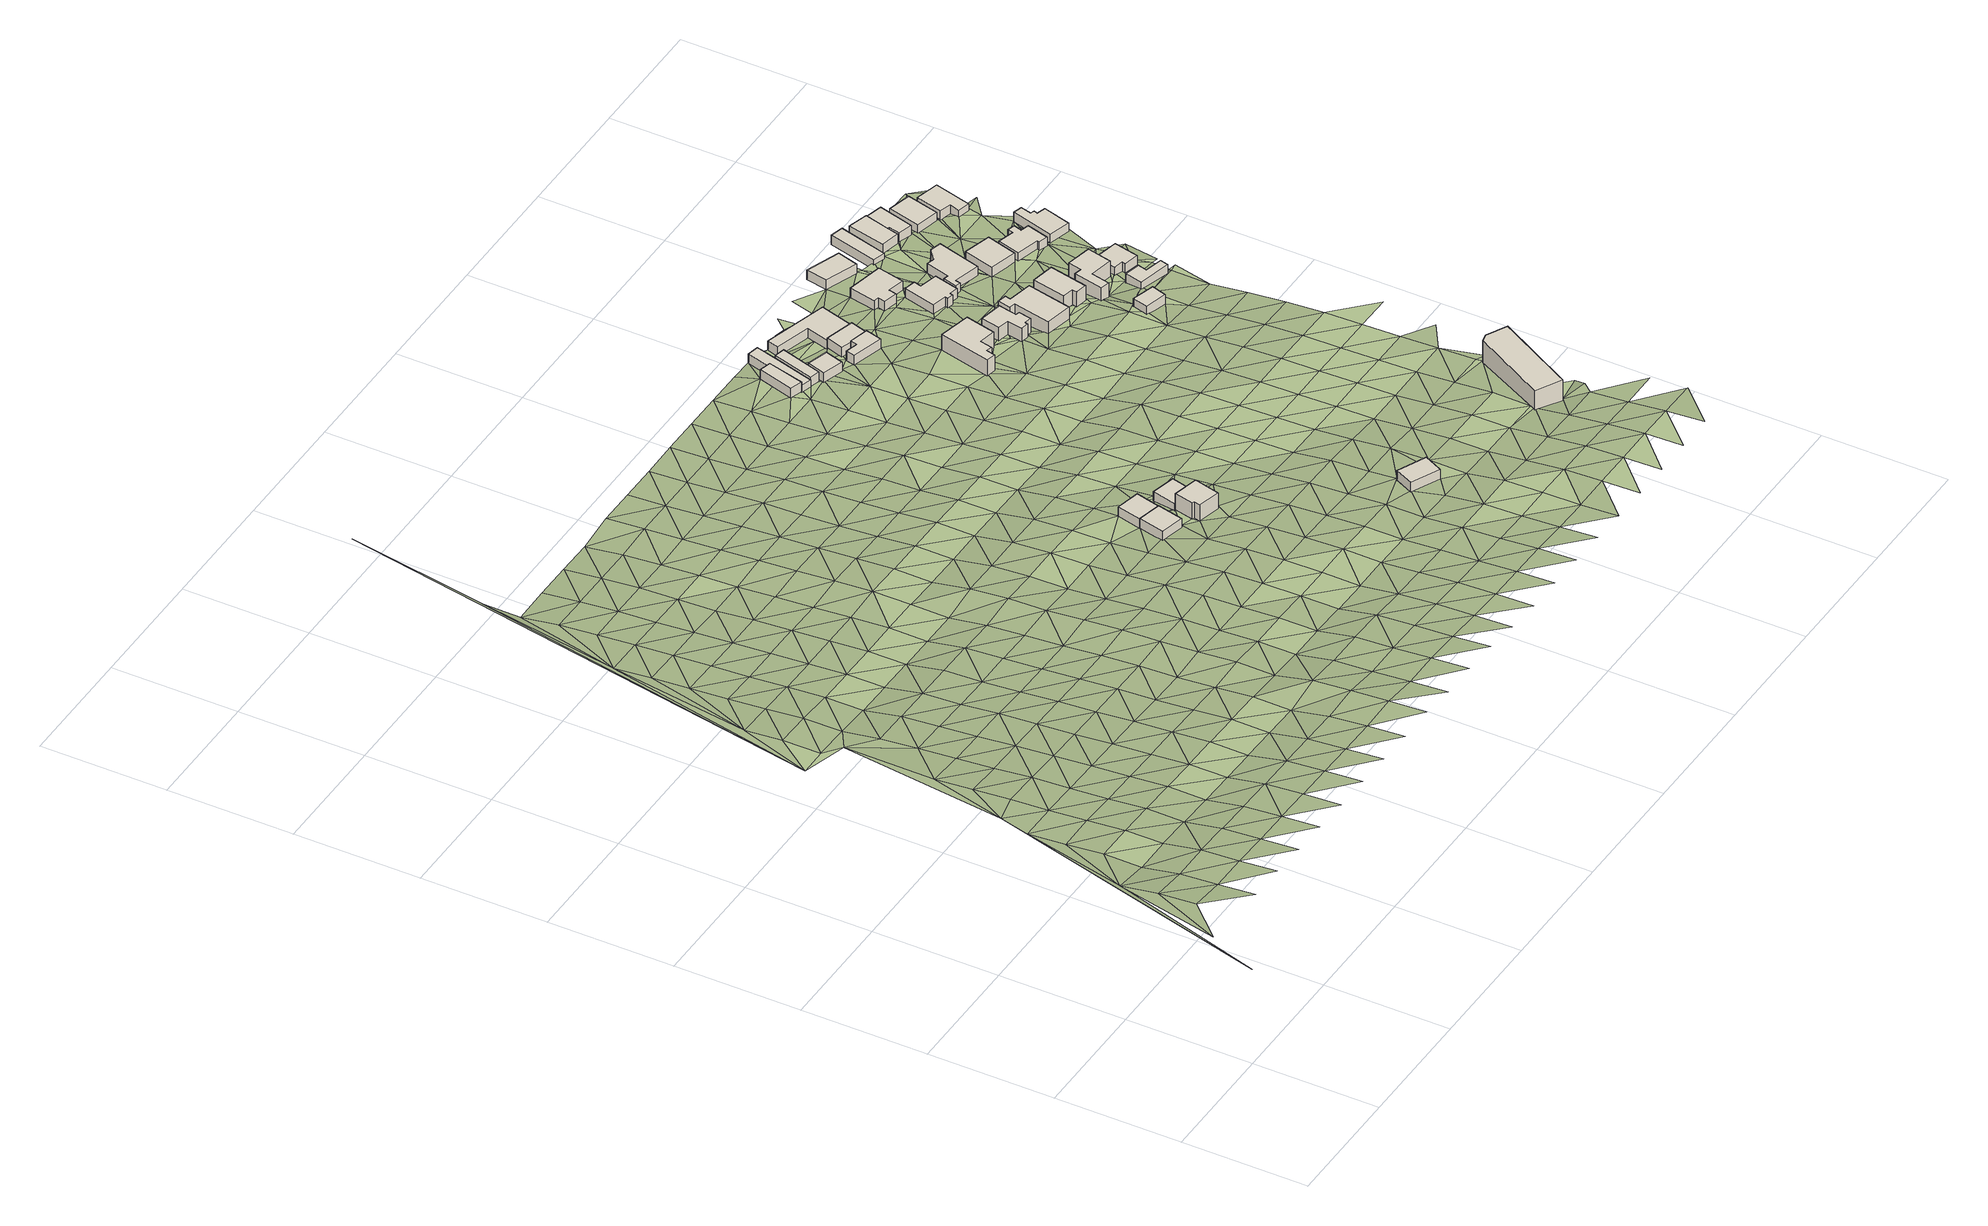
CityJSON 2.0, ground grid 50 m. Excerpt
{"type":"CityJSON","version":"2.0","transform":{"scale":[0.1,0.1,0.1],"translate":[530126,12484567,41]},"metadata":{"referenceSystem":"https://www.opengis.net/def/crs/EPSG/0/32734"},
"CityObjects":{
"building1":{"type":"Building","attributes":{"address":"9 Bideford Road Salt River Cape Town","building":"house","building:levels":1,"building_height":4.1,"plus_code":"4FRW3F73+F8G","ground_height":59.54,"roof_height":63.64},"geometry":[{"type":"Solid","lod":"1","boundaries":[[[[0,1,2,3]],[[1,4,5,2]],[[4,6,7,5]],[[6,0,3,7]],[[3,2,5,7]],[[6,4,1,0]]]]}]},
"building2":{"type":"Building","attributes":{"address":"7 Bideford Road Salt River Cape Town","building":"house","building:levels":1,"building_height":4.1,"plus_code":"4FRW3F73+G89","ground_height":59.38,"roof_height":63.48},"geometry":[{"type":"Solid","lod":"1","boundaries":[[[[8,9,10,11]],[[9,12,13,10]],[[12,14,15,13]],[[14,8,11,15]],[[11,10,13,15]],[[14,12,9,8]]]]}]},
"building3":{"type":"Building","attributes":{"address":"40 The Avenue Salt River Cape Town","building":"house","building:levels":2,"building_height":6.9,"plus_code":"4FRW3F73+F95","ground_height":60.58,"roof_height":67.48},"geometry":[{"type":"Solid","lod":"1","boundaries":[[[[16,17,18,19]],[[17,20,21,18]],[[20,22,23,21]],[[22,24,25,23]],[[24,26,27,25]],[[26,16,19,27]],[[19,18,21,23,25,27]],[[26,24,22,20,17,16]]]]}]},
"building4":{"type":"Building","attributes":{"address":"38 The Avenue Salt River Cape Town","building":"house","building:levels":1,"building_height":4.1,"plus_code":"4FRW3F73+FCJ","ground_height":58.5,"roof_height":62.6},"geometry":[{"type":"Solid","lod":"1","boundaries":[[[[28,29,30,31]],[[29,32,33,30]],[[32,34,35,33]],[[34,28,31,35]],[[31,30,33,35]],[[34,32,29,28]]]]}]},
"building5":{"type":"Building","attributes":{"address":"Queens Park Football Club","building":"clubhouse","building:levels":1,"building_height":4.1,"plus_code":"4FRW3F73+6HQ","ground_height":62.62,"roof_height":66.72},"geometry":[{"type":"Solid","lod":"1","boundaries":[[[[36,37,38,39]],[[37,40,41,38]],[[40,42,43,41]],[[42,36,39,43]],[[39,38,41,43]],[[42,40,37,36]]]]}]},
"building6":{"type":"Building","attributes":{"address":"91 Balfour Street Woodstock 7925 Cape Town","building":"house","building:levels":1,"building_height":4.1,"plus_code":"4FRW3F83+2CV","ground_height":49.03,"roof_height":53.13},"geometry":[{"type":"Solid","lod":"1","boundaries":[[[[44,45,46,47]],[[45,48,49,46]],[[48,50,51,49]],[[50,44,47,51]],[[47,46,49,51]],[[50,48,45,44]]]]}]},
"building7":{"type":"Building","attributes":{"address":"93 Balfour Street Woodstock 7925 Cape Town","building":"house","building:levels":1,"building_height":4.1,"plus_code":"4FRW3F83+2CX","ground_height":47.46,"roof_height":51.56},"geometry":[{"type":"Solid","lod":"1","boundaries":[[[[52,53,54,55]],[[53,56,57,54]],[[56,58,59,57]],[[58,60,61,59]],[[60,62,63,61]],[[62,52,55,63]],[[55,54,57,59,61,63]],[[62,60,58,56,53,52]]]]}]},
"building8":{"type":"Building","attributes":{"address":"95 Balfour Street Woodstock 7925 Cape Town","building":"house","building:levels":1,"building_height":4.1,"plus_code":"4FRW3F83+2FR","ground_height":48.72,"roof_height":52.82},"geometry":[{"type":"Solid","lod":"1","boundaries":[[[[64,65,66,67]],[[65,68,69,66]],[[68,70,71,69]],[[70,64,67,71]],[[67,66,69,71]],[[70,68,65,64]]]]}]},
"building9":{"type":"Building","attributes":{"building":"yes","building:levels":1,"building_height":4.1,"plus_code":"4FRW3F83+2F8","ground_height":48.72,"roof_height":52.82},"geometry":[{"type":"Solid","lod":"1","boundaries":[[[[72,73,74,75]],[[73,76,77,74]],[[76,78,79,77]],[[78,72,75,79]],[[75,74,77,79]],[[78,76,73,72]]]]}]},
"building10":{"type":"Building","attributes":{"address":"32 The Avenue Woodstock 7925 Cape Town","building":"house","building:levels":1,"building_height":4.1,"plus_code":"4FRW3F73+XGQ","ground_height":49.24,"roof_height":53.34},"geometry":[{"type":"Solid","lod":"1","boundaries":[[[[80,81,82,83]],[[81,84,85,82]],[[84,86,87,85]],[[86,88,89,87]],[[88,90,91,89]],[[90,80,83,91]],[[83,82,85,87,89,91]],[[90,88,86,84,81,80]]]]}]},
"building11":{"type":"Building","attributes":{"address":"30 The Avenue Woodstock 7925 Cape Town","building":"house","building:levels":1,"building_height":4.1,"plus_code":"4FRW3F83+2H6","ground_height":48.59,"roof_height":52.69},"geometry":[{"type":"Solid","lod":"1","boundaries":[[[[92,93,94,95]],[[93,96,97,94]],[[96,98,99,97]],[[98,100,101,99]],[[100,92,95,101]],[[95,94,97,99,101]],[[100,98,96,93,92]]]]}]},
"building12":{"type":"Building","attributes":{"address":"The Avenue Woodstock 7925 Cape Town","building":"house","building:levels":1,"building_height":4.1,"plus_code":"4FRW3F83+2HV","ground_height":47.46,"roof_height":51.56},"geometry":[{"type":"Solid","lod":"1","boundaries":[[[[102,103,104,105]],[[103,106,107,104]],[[106,108,109,107]],[[108,110,111,109]],[[110,112,113,111]],[[112,102,105,113]],[[105,104,107,109,111,113]],[[112,110,108,106,103,102]]]]}]},
"building13":{"type":"Building","attributes":{"address":"98 Upper Balfour Street Salt River Cape Town","building":"house","building:levels":2,"building_height":6.9,"plus_code":"4FRW3F73+VJ7","ground_height":51.2,"roof_height":58.1},"geometry":[{"type":"Solid","lod":"1","boundaries":[[[[114,115,116,117]],[[115,118,119,116]],[[118,120,121,119]],[[120,122,123,121]],[[122,124,125,123]],[[124,126,127,125]],[[126,128,129,127]],[[128,114,117,129]],[[117,116,119,121,123,125,127,129]],[[128,126,124,122,120,118,115,114]]]]}]},
"building14":{"type":"Building","attributes":{"address":"100 Upper Balfour Street Salt River Cape Town","building":"house","building:levels":2,"building_height":6.9,"plus_code":"4FRW3F73+RMW","ground_height":50.18,"roof_height":57.08},"geometry":[{"type":"Solid","lod":"1","boundaries":[[[[130,131,132,133]],[[131,134,135,132]],[[134,136,137,135]],[[136,138,139,137]],[[138,140,141,139]],[[140,142,143,141]],[[142,144,145,143]],[[144,146,147,145]],[[146,148,149,147]],[[148,130,133,149]],[[133,132,135,137,139,141,143,145,147,149]],[[148,146,144,142,140,138,136,134,131,130]]]]}]},
"building15":{"type":"Building","attributes":{"building":"apartments","building:levels":3,"building:flats":"8","building_height":9.7,"plus_code":"4FRW3F73+6V9","ground_height":58.89,"roof_height":68.59},"geometry":[{"type":"Solid","lod":"1","boundaries":[[[[150,151,152,153]],[[151,154,155,152]],[[154,156,157,155]],[[156,158,159,157]],[[158,150,153,159]],[[153,152,155,157,159]],[[158,156,154,151,150]]]]}]},
"building16":{"type":"Building","attributes":{"address":"102 Upper Balfour Street Salt River Cape Town","building":"house","building:levels":2,"building_height":6.9,"plus_code":"4FRW3F73+RPG","ground_height":50.18,"roof_height":57.08},"geometry":[{"type":"Solid","lod":"1","boundaries":[[[[160,161,162,163]],[[161,164,165,162]],[[164,166,167,165]],[[166,168,169,167]],[[168,170,171,169]],[[170,172,173,171]],[[172,174,175,173]],[[174,160,163,175]],[[163,162,165,167,169,171,173,175]],[[174,172,170,168,166,164,161,160]]]]}]},
"building17":{"type":"Building","attributes":{"address":"Salt River Cape Town","building":"house","building:levels":1,"building_height":4.1,"plus_code":"4FRW3F83+2MQ","ground_height":47.71,"roof_height":51.81},"geometry":[{"type":"Solid","lod":"1","boundaries":[[[[176,177,178,179]],[[177,180,181,178]],[[180,182,183,181]],[[182,184,185,183]],[[184,186,187,185]],[[186,188,189,187]],[[188,190,191,189]],[[190,176,179,191]],[[179,178,181,183,185,187,189,191]],[[190,188,186,184,182,180,177,176]]]]}]},
"building18":{"type":"Building","attributes":{"address":"99 Upper Balfour Street Salt River Cape Town","building":"house","building:levels":1,"building_height":4.1,"plus_code":"4FRW3F73+XP3","ground_height":48.52,"roof_height":52.62},"geometry":[{"type":"Solid","lod":"1","boundaries":[[[[192,193,194,195]],[[193,196,197,194]],[[196,198,199,197]],[[198,200,201,199]],[[200,202,203,201]],[[202,204,205,203]],[[204,206,207,205]],[[206,208,209,207]],[[208,210,211,209]],[[210,192,195,211]],[[195,194,197,199,201,203,205,207,209,211]],[[210,208,206,204,202,200,198,196,193,192]]]]}]},
"building19":{"type":"Building","attributes":{"address":"104 Upper Balfour Street Salt River Cape Town","building":"house","building:levels":2,"building_height":6.9,"plus_code":"4FRW3F73+RQH","ground_height":51.45,"roof_height":58.35},"geometry":[{"type":"Solid","lod":"1","boundaries":[[[[212,213,214,215]],[[213,216,217,214]],[[216,218,219,217]],[[218,220,221,219]],[[220,222,223,221]],[[222,212,215,223]],[[215,214,217,219,221,223]],[[222,220,218,216,213,212]]]]}]},
"building20":{"type":"Building","attributes":{"building":"yes","building:levels":1,"amenity":"toilets","building_height":4.1,"plus_code":"4FRW3F73+PR4","ground_height":53.14,"roof_height":57.24},"geometry":[{"type":"Solid","lod":"1","boundaries":[[[[224,225,226,227]],[[225,228,229,226]],[[228,230,231,229]],[[230,224,227,231]],[[227,226,229,231]],[[230,228,225,224]]]]}]},
"building21":{"type":"Building","attributes":{"address":"21 The Avenue Salt River Cape Town","building":"house","building:levels":1,"building_height":4.1,"plus_code":"4FRW3F83+3MX","ground_height":46.93,"roof_height":51.03},"geometry":[{"type":"Solid","lod":"1","boundaries":[[[[232,233,234,235]],[[233,236,237,234]],[[236,238,239,237]],[[238,232,235,239]],[[235,234,237,239]],[[238,236,233,232]]]]}]},
"building22":{"type":"Building","attributes":{"address":"101 Upper Balfour Street Salt River Cape Town","building":"house","building:levels":1,"building_height":4.1,"plus_code":"4FRW3F73+XQG","ground_height":47.98,"roof_height":52.08},"geometry":[{"type":"Solid","lod":"1","boundaries":[[[[240,241,242,243]],[[241,244,245,242]],[[244,246,247,245]],[[246,248,249,247]],[[248,250,251,249]],[[250,252,253,251]],[[252,254,255,253]],[[254,256,257,255]],[[256,258,259,257]],[[258,240,243,259]],[[243,242,245,247,249,251,253,255,257,259]],[[258,256,254,252,250,248,246,244,241,240]]]]}]},
"building23":{"type":"Building","attributes":{"address":"106 Upper Balfour Street Salt River Cape Town","building":"house","building:levels":2,"building_height":6.9,"plus_code":"4FRW3F73+QRX","ground_height":50.69,"roof_height":57.59},"geometry":[{"type":"Solid","lod":"1","boundaries":[[[[260,261,262,263]],[[261,264,265,262]],[[264,266,267,265]],[[266,268,269,267]],[[268,270,271,269]],[[270,272,273,271]],[[272,274,275,273]],[[274,260,263,275]],[[263,262,265,267,269,271,273,275]],[[274,272,270,268,266,264,261,260]]]]}]},
"building24":{"type":"Building","attributes":{"address":"Woodstock Cape Town","building":"house","building:levels":1,"building_height":4.1,"plus_code":"4FRW3F73+PVP","ground_height":51.09,"roof_height":55.19},"geometry":[{"type":"Solid","lod":"1","boundaries":[[[[276,277,278,279]],[[277,280,281,278]],[[280,282,283,281]],[[282,284,285,283]],[[284,286,287,285]],[[286,276,279,287]],[[279,278,281,283,285,287]],[[286,284,282,280,277,276]]]]}]},
"building25":{"type":"Building","attributes":{"address":"13 Upper Chamberlain Street Salt River Cape Town","building":"house","building:levels":1,"building_height":4.1,"plus_code":"4FRW3F83+3QW","ground_height":44.69,"roof_height":48.79},"geometry":[{"type":"Solid","lod":"1","boundaries":[[[[288,289,290,291]],[[289,292,293,290]],[[292,294,295,293]],[[294,288,291,295]],[[291,290,293,295]],[[294,292,289,288]]]]}]},
"building26":{"type":"Building","attributes":{"address":"103 Upper Balfour Street Salt River Cape Town","building":"house","building:levels":1,"building_height":4.1,"plus_code":"4FRW3F73+WRP","ground_height":48.43,"roof_height":52.53},"geometry":[{"type":"Solid","lod":"1","boundaries":[[[[296,297,298,299]],[[297,300,301,298]],[[300,302,303,301]],[[302,296,299,303]],[[299,298,301,303]],[[302,300,297,296]]]]}]},
"building27":{"type":"Building","attributes":{"address":"108 Upper Balfour Street Salt River Cape Town","building":"house","building:levels":1,"building_height":4.1,"plus_code":"4FRW3F73+QWR","ground_height":50.17,"roof_height":54.27},"geometry":[{"type":"Solid","lod":"1","boundaries":[[[[304,305,306,307]],[[305,308,309,306]],[[308,310,311,309]],[[310,312,313,311]],[[312,314,315,313]],[[314,304,307,315]],[[307,306,309,311,313,315]],[[314,312,310,308,305,304]]]]}]},
"building28":{"type":"Building","attributes":{"address":"11 Upper Chamberlain Street Salt River Cape Town","building":"house","building:levels":1,"building_height":4.1,"plus_code":"4FRW3F83+3RR","ground_height":46.41,"roof_height":50.51},"geometry":[{"type":"Solid","lod":"1","boundaries":[[[[316,317,318,319]],[[317,320,321,318]],[[320,322,323,321]],[[322,324,325,323]],[[324,316,319,325]],[[319,318,321,323,325]],[[324,322,320,317,316]]]]}]},
"building29":{"type":"Building","attributes":{"address":"105 Upper Balfour Street Salt River Cape Town","building":"house","building:levels":1,"building_height":4.1,"plus_code":"4FRW3F73+WV8","ground_height":48.19,"roof_height":52.29},"geometry":[{"type":"Solid","lod":"1","boundaries":[[[[326,327,328,329]],[[327,330,331,328]],[[330,332,333,331]],[[332,334,335,333]],[[334,336,337,335]],[[336,338,339,337]],[[338,340,341,339]],[[340,342,343,341]],[[342,344,345,343]],[[344,326,329,345]],[[329,328,331,333,335,337,339,341,343,345]],[[344,342,340,338,336,334,332,330,327,326]]]]}]},
"building30":{"type":"Building","attributes":{"address":"9 Upper Chamberlain Street Salt River Cape Town","building":"house","building:levels":1,"building_height":4.1,"plus_code":"4FRW3F83+3RQ","ground_height":45.87,"roof_height":49.97},"geometry":[{"type":"Solid","lod":"1","boundaries":[[[[346,347,348,349]],[[347,350,351,348]],[[350,352,353,351]],[[352,354,355,353]],[[354,356,357,355]],[[356,346,349,357]],[[349,348,351,353,355,357]],[[356,354,352,350,347,346]]]]}]},
"building31":{"type":"Building","attributes":{"address":"7 Upper Chamberlain Street Salt River Cape Town","building":"house","building:levels":1,"building_height":4.1,"plus_code":"4FRW3F83+3V8","ground_height":45.38,"roof_height":49.48},"geometry":[{"type":"Solid","lod":"1","boundaries":[[[[358,359,360,361]],[[359,362,363,360]],[[362,364,365,363]],[[364,358,361,365]],[[361,360,363,365]],[[364,362,359,358]]]]}]},
"building32":{"type":"Building","attributes":{"address":"107 Upper Balfour Street Salt River Cape Town","building":"house","building:levels":1,"building_height":4.1,"plus_code":"4FRW3F73+WW5","ground_height":47.92,"roof_height":52.02},"geometry":[{"type":"Solid","lod":"1","boundaries":[[[[366,367,368,369]],[[367,370,371,368]],[[370,372,373,371]],[[372,374,375,373]],[[374,376,377,375]],[[376,378,379,377]],[[378,380,381,379]],[[380,366,369,381]],[[369,368,371,373,375,377,379,381]],[[380,378,376,374,372,370,367,366]]]]}]},
"building33":{"type":"Building","attributes":{"address":"5 Upper Chamberlain Street Salt River Cape Town","building":"house","building:levels":1,"building_height":4.1,"plus_code":"4FRW3F83+2WW","ground_height":45.38,"roof_height":49.48},"geometry":[{"type":"Solid","lod":"1","boundaries":[[[[382,383,384,385]],[[383,386,387,384]],[[386,388,389,387]],[[388,390,391,389]],[[390,392,393,391]],[[392,382,385,393]],[[385,384,387,389,391,393]],[[392,390,388,386,383,382]]]]}]},
"terrain1":{"type":"TINRelief","geometry":[{"type":"CompositeSurface","lod":"1","boundaries":[[[394,395,396]],[[394,397,395]],[[398,397,399]],[[394,396,400]],[[396,401,400]],[[397,394,402]],[[400,402,394]],[[399,403,398]],[[397,402,404]],[[397,404,405]],[[402,400,406]],[[397,405,407]],[[408,406,400]],[[404,402,409]],[[399,397,407]],[[406,409,402]],[[404,410,405]],[[409,410,404]],[[405,411,407]],[[409,406,412]],[[410,411,405]],[[413,412,406]],[[414,399,407]],[[411,414,407]],[[410,409,415]],[[409,412,416]],[[417,403,399]],[[410,415,411]],[[414,417,399]],[[409,416,415]],[[414,411,418]],[[416,412,419]],[[403,417,420]],[[411,415,418]],[[419,412,421]],[[417,414,422]],[[403,420,423]],[[416,424,415]],[[418,422,414]],[[425,403,423]],[[424,416,419]],[[420,417,426]],[[415,427,418]],[[417,422,428]],[[427,415,424]],[[420,426,423]],[[426,417,428]],[[422,418,429]],[[425,430,403]],[[429,418,427]],[[425,423,431]],[[424,419,432]],[[433,434,419]],[[422,435,428]],[[426,431,423]],[[427,424,432]],[[422,429,435]],[[432,419,434]],[[431,436,425]],[[437,426,428]],[[427,438,429]],[[435,439,428]],[[440,441,442]],[[425,436,443]],[[432,438,427]],[[442,430,440]],[[425,443,430]],[[437,428,439]],[[431,426,444]],[[435,429,445]],[[441,446,442]],[[434,447,432]],[[445,429,438]],[[436,431,444]],[[426,437,444]],[[447,434,448]],[[449,439,435]],[[438,432,450]],[[451,440,430]],[[445,449,435]],[[443,452,430]],[[441,440,453]],[[443,436,454]],[[450,432,447]],[[436,444,454]],[[451,430,452]],[[455,437,439]],[[445,438,456]],[[440,451,453]],[[449,457,439]],[[446,441,458]],[[456,438,450]],[[459,442,446]],[[460,452,443]],[[443,454,461]],[[455,439,457]],[[462,444,437]],[[458,441,453]],[[449,445,463]],[[450,447,464]],[[443,461,460]],[[445,456,465]],[[466,451,452]],[[437,455,462]],[[467,464,447]],[[454,444,468]],[[457,449,463]],[[469,446,458]],[[445,465,463]],[[466,452,460]],[[470,453,451]],[[468,461,454]],[[456,450,471]],[[469,472,446]],[[468,444,462]],[[450,464,473]],[[455,457,474]],[[465,456,471]],[[475,446,472]],[[451,466,470]],[[463,476,457]],[[450,473,471]],[[458,453,477]],[[461,478,460]],[[455,474,462]],[[446,475,459]],[[461,468,478]],[[474,457,476]],[[477,469,458]],[[465,479,463]],[[477,453,470]],[[466,460,480]],[[464,481,473]],[[471,479,465]],[[462,482,468]],[[478,480,460]],[[464,483,481]],[[469,484,472]],[[476,463,485]],[[442,459,486]],[[482,462,474]],[[470,466,487]],[[469,477,484]],[[479,485,463]],[[468,488,478]],[[471,473,489]],[[480,487,466]],[[481,490,473]],[[488,468,482]],[[491,475,472]],[[477,470,492]],[[493,474,476]],[[479,471,489]],[[484,494,472]],[[485,495,476]],[[473,490,489]],[[496,480,478]],[[487,492,470]],[[474,493,482]],[[491,472,494]],[[496,478,488]],[[493,476,495]],[[497,459,475]],[[484,477,498]],[[485,479,499]],[[500,490,481]],[[492,498,477]],[[489,501,479]],[[487,480,502]],[[488,482,503]],[[475,491,497]],[[480,496,504]],[[505,500,481]],[[506,494,484]],[[495,485,499]],[[482,493,503]],[[479,501,499]],[[492,487,502]],[[490,507,489]],[[498,506,484]],[[480,504,502]],[[496,488,508]],[[509,459,497]],[[500,507,490]],[[494,510,491]],[[503,508,488]],[[493,495,511]],[[512,501,489]],[[459,509,513]],[[506,510,494]],[[499,514,495]],[[486,515,442]],[[498,492,516]],[[502,517,492]],[[507,512,489]],[[497,491,518]],[[504,496,519]],[[493,511,503]],[[459,513,520]],[[496,508,521]],[[514,511,495]],[[499,501,522]],[[510,518,491]],[[492,517,516]],[[506,498,523]],[[504,519,502]],[[507,500,524]],[[459,520,486]],[[496,521,519]],[[512,522,501]],[[509,497,525]],[[508,503,526]],[[500,527,524]],[[510,506,523]],[[528,514,499]],[[518,525,497]],[[498,516,523]],[[526,503,511]],[[529,517,502]],[[512,507,530]],[[522,528,499]],[[513,509,531]],[[508,532,521]],[[502,519,529]],[[524,530,507]],[[525,531,509]],[[532,508,526]],[[518,510,533]],[[534,511,514]],[[523,535,510]],[[528,536,514]],[[537,520,513]],[[516,517,538]],[[539,519,521]],[[512,540,522]],[[529,541,517]],[[512,530,542]],[[511,534,526]],[[531,537,513]],[[510,535,533]],[[539,521,532]],[[514,536,534]],[[525,518,543]],[[516,538,523]],[[517,541,538]],[[512,542,540]],[[544,529,519]],[[528,522,545]],[[530,524,546]],[[531,525,543]],[[526,547,532]],[[537,548,520]],[[518,533,543]],[[544,519,539]],[[546,524,549]],[[550,535,523]],[[536,528,545]],[[526,534,547]],[[522,540,545]],[[541,529,551]],[[542,530,552]],[[523,538,550]],[[529,544,551]],[[552,530,546]],[[537,531,553]],[[554,539,532]],[[543,555,531]],[[547,556,532]],[[533,535,557]],[[534,536,558]],[[540,542,559]],[[550,560,535]],[[545,561,536]],[[538,541,562]],[[539,554,544]],[[553,531,555]],[[551,563,541]],[[554,532,556]],[[559,542,552]],[[548,537,564]],[[533,557,543]],[[534,558,547]],[[535,560,557]],[[536,561,558]],[[562,550,538]],[[545,540,565]],[[541,563,562]],[[551,544,566]],[[552,546,567]],[[537,553,564]],[[565,540,559]],[[568,555,543]],[[556,547,569]],[[566,544,554]],[[546,570,567]],[[560,550,571]],[[572,561,545]],[[543,557,568]],[[569,547,558]],[[573,563,551]],[[550,562,571]],[[565,572,545]],[[556,574,554]],[[559,552,575]],[[566,573,551]],[[567,576,552]],[[577,553,555]],[[578,557,560]],[[568,579,555]],[[574,556,569]],[[562,563,580]],[[581,558,561]],[[575,565,559]],[[560,571,578]],[[572,582,561]],[[575,552,576]],[[566,554,583]],[[577,555,579]],[[563,573,580]],[[584,564,553]],[[585,568,557]],[[583,554,574]],[[561,582,581]],[[569,558,586]],[[585,557,578]],[[587,571,562]],[[588,573,566]],[[572,565,589]],[[576,567,590]],[[553,577,584]],[[562,580,591]],[[565,575,592]],[[579,568,593]],[[574,569,586]],[[588,566,583]],[[558,581,586]],[[594,590,567]],[[582,572,589]],[[568,585,593]],[[562,591,587]],[[565,592,589]],[[595,578,571]],[[576,596,575]],[[580,573,597]],[[573,588,598]],[[590,596,576]],[[599,577,579]],[[578,595,585]],[[600,583,574]],[[593,601,579]],[[595,571,587]],[[586,602,574]],[[591,580,597]],[[603,581,582]],[[592,575,604]],[[597,573,598]],[[589,605,582]],[[599,584,577]],[[599,579,601]],[[600,574,602]],[[596,604,575]],[[593,585,606]],[[588,583,607]],[[581,603,586]],[[582,605,603]],[[591,608,587]],[[592,609,589]],[[606,585,595]],[[607,598,588]],[[596,590,610]],[[608,591,597]],[[607,583,600]],[[604,609,592]],[[611,601,593]],[[612,602,586]],[[584,599,613]],[[590,614,610]],[[587,615,595]],[[605,589,616]],[[606,611,593]],[[586,603,612]],[[604,596,617]],[[615,587,608]],[[609,616,589]],[[618,597,598]],[[598,607,619]],[[610,617,596]],[[599,601,620]],[[621,606,595]],[[600,602,622]],[[611,623,601]],[[612,624,602]],[[597,618,608]],[[603,605,625]],[[621,595,615]],[[618,598,619]],[[616,626,605]],[[620,613,599]],[[600,622,607]],[[604,627,609]],[[620,601,623]],[[602,624,622]],[[604,617,628]],[[625,612,603]],[[605,626,625]],[[611,606,629]],[[615,608,630]],[[606,621,631]],[[604,628,627]],[[632,619,607]],[[616,609,633]],[[617,610,634]],[[608,618,630]],[[635,624,612]],[[623,611,629]],[[613,620,636]],[[606,631,629]],[[632,607,622]],[[634,610,637]],[[621,615,638]],[[626,616,633]],[[612,625,639]],[[609,627,633]],[[617,640,628]],[[612,639,635]],[[630,638,615]],[[618,619,641]],[[1,622,624]],[[619,632,642]],[[640,617,634]],[[623,643,620]],[[624,635,1]],[[629,644,623]],[[631,621,645]],[[618,641,630]],[[625,626,646]],[[627,628,647]],[[621,638,648]],[[641,619,642]],[[633,649,626]],[[632,622,650]],[[643,623,644]],[[647,628,640]],[[651,636,620]],[[631,645,629]],[[639,625,646]],[[639,652,635]],[[621,648,645]],[[626,649,646]],[[650,622,1]],[[638,630,653]],[[633,627,654]],[[632,655,642]],[[634,656,640]],[[620,643,651]],[[653,630,641]],[[654,627,647]],[[657,644,629]],[[22,652,639]],[[634,658,656]],[[632,650,655]],[[648,638,659]],[[660,649,633]],[[629,645,657]],[[639,646,661]],[[639,661,22]],[[659,638,653]],[[654,660,633]],[[17,652,22]],[[662,641,642]],[[647,640,663]],[[655,664,642]],[[656,665,640]],[[652,17,16]],[[643,644,666]],[[667,645,648]],[[17,22,20]],[[652,16,0]],[[657,668,644]],[[655,650,12]],[[641,662,653]],[[646,649,669]],[[663,654,647]],[[667,648,659]],[[662,642,664]],[[660,670,649]],[[663,640,665]],[[671,0,16]],[[672,22,661]],[[666,644,668]],[[651,643,673]],[[674,657,645]],[[661,646,669]],[[649,670,669]],[[0,671,675]],[[0,675,12]],[[659,653,676]],[[674,645,667]],[[26,671,16]],[[664,655,677]],[[660,654,678]],[[665,656,679]],[[655,12,677]],[[666,673,643]],[[653,662,676]],[[654,663,680]],[[668,657,681]],[[682,12,675]],[[661,683,672]],[[684,679,656]],[[671,26,685]],[[670,660,678]],[[657,674,681]],[[683,661,669]],[[654,680,678]],[[12,682,677]],[[667,659,686]],[[664,687,662]],[[688,663,665]],[[676,689,659]],[[682,675,29]],[[687,664,677]],[[679,688,665]],[[672,690,26]],[[668,691,666]],[[674,667,686]],[[681,692,668]],[[686,659,689]],[[672,683,690]],[[26,690,685]],[[662,693,676]],[[669,670,694]],[[695,680,663]],[[678,696,670]],[[685,690,29]],[[682,697,677]],[[691,668,692]],[[662,687,693]],[[688,695,663]],[[682,29,697]],[[698,673,666]],[[674,699,681]],[[683,669,694]],[[694,670,696]],[[689,676,700]],[[678,680,701]],[[686,699,674]],[[690,697,29]],[[687,677,702]],[[703,688,679]],[[698,666,691]],[[700,676,693]],[[695,704,680]],[[705,692,681]],[[683,706,690]],[[697,702,677]],[[679,707,703]],[[704,701,680]],[[689,708,686]],[[709,696,678]],[[681,699,705]],[[706,683,694]],[[687,710,693]],[[711,695,688]],[[689,700,708]],[[678,701,709]],[[690,712,697]],[[710,687,702]],[[711,688,703]],[[691,692,713]],[[699,686,714]],[[705,715,692]],[[712,690,706]],[[716,700,693]],[[717,694,696]],[[686,708,714]],[[696,709,718]],[[37,701,704]],[[702,697,719]],[[720,704,695]],[[692,715,713]],[[710,716,693]],[[695,711,721]],[[722,698,691]],[[723,705,699]],[[694,717,706]],[[724,703,707]],[[719,697,712]],[[717,696,718]],[[700,725,708]],[[699,714,723]],[[720,695,721]],[[702,726,710]],[[704,720,37]],[[722,691,713]],[[716,725,700]],[[712,706,727]],[[711,703,728]],[[726,702,719]],[[715,705,729]],[[730,705,723]],[[706,717,727]],[[714,708,731]],[[716,710,732]],[[728,721,711]],[[718,709,733]],[[725,734,708]],[[728,703,724]],[[713,715,735]],[[736,719,712]],[[705,730,729]],[[732,710,726]],[[37,720,737]],[[40,37,737]],[[733,709,40]],[[708,734,731]],[[727,736,712]],[[723,714,738]],[[717,718,739]],[[735,715,729]],[[725,716,740]],[[719,741,726]],[[720,721,742]],[[716,732,743]],[[721,728,744]],[[737,733,40]],[[713,48,722]],[[717,739,727]],[[724,745,746]],[[747,713,735]],[[714,731,738]],[[736,741,719]],[[739,718,733]],[[748,730,723]],[[734,725,740]],[[742,737,720]],[[716,743,740]],[[721,744,742]],[[724,746,728]],[[48,713,747]],[[749,735,729]],[[732,726,750]],[[727,751,736]],[[730,752,729]],[[748,723,738]],[[741,753,726]],[[48,754,722]],[[751,727,739]],[[735,48,747]],[[755,749,729]],[[734,756,731]],[[743,732,750]],[[733,737,757]],[[758,744,728]],[[740,759,734]],[[726,753,750]],[[737,742,760]],[[752,730,748]],[[741,736,761]],[[755,729,752]],[[758,728,746]],[[731,756,738]],[[734,759,756]],[[736,751,761]],[[737,760,757]],[[743,762,740]],[[739,733,763]],[[755,752,764]],[[753,741,765]],[[742,744,766]],[[750,762,743]],[[744,758,767]],[[48,60,754]],[[748,768,752]],[[751,739,763]],[[769,746,770]],[[761,765,741]],[[763,733,757]],[[60,48,45]],[[764,752,73]],[[748,738,771]],[[759,740,772]],[[766,760,742]],[[756,773,738]],[[766,744,767]],[[774,768,748]],[[752,768,774]],[[753,775,750]],[[746,769,758]],[[73,776,764]],[[762,772,740]],[[777,761,751]],[[771,738,773]],[[753,765,775]],[[748,778,774]],[[776,68,764]],[[779,756,759]],[[760,780,757]],[[777,751,763]],[[771,778,748]],[[73,781,776]],[[762,750,782]],[[758,783,767]],[[772,784,759]],[[760,766,780]],[[773,756,779]],[[759,784,779]],[[70,68,108]],[[785,765,761]],[[70,108,58]],[[775,782,750]],[[758,769,783]],[[774,778,786]],[[774,786,781]],[[785,761,777]],[[772,762,787]],[[58,106,788]],[[789,763,757]],[[106,58,108]],[[776,781,96]],[[780,790,757]],[[68,776,791]],[[786,792,781]],[[767,793,766]],[[794,775,765]],[[762,782,787]],[[795,767,783]],[[784,796,779]],[[108,68,791]],[[779,797,773]],[[797,771,773]],[[763,789,777]],[[769,798,799]],[[786,800,792]],[[792,96,781]],[[778,771,801]],[[794,765,785]],[[789,757,790]],[[786,802,800]],[[791,776,96]],[[784,772,803]],[[780,766,804]],[[767,795,793]],[[796,784,805]],[[806,792,800]],[[806,800,802]],[[805,807,796]],[[782,775,808]],[[769,799,783]],[[787,803,772]],[[791,809,108]],[[785,777,810]],[[804,766,793]],[[808,775,794]],[[811,801,771]],[[812,790,780]],[[771,797,811]],[[777,789,810]],[[813,106,814]],[[791,96,809]],[[815,787,782]],[[783,816,795]],[[805,784,817]],[[784,803,818]],[[804,812,780]],[[805,819,820]],[[821,794,785]],[[822,814,106]],[[815,782,808]],[[816,783,799]],[[823,793,795]],[[810,821,785]],[[818,817,784]],[[801,824,80]],[[803,787,825]],[[789,790,826]],[[812,827,790]],[[801,811,824]],[[817,819,805]],[[822,106,828]],[[794,829,808]],[[811,797,114]],[[825,787,815]],[[795,816,830]],[[824,831,80]],[[795,830,823]],[[789,826,810]],[[799,832,833]],[[821,829,794]],[[826,790,827]],[[814,822,834]],[[835,818,803]],[[836,819,837]],[[819,817,837]],[[793,838,804]],[[839,819,836]],[[816,799,833]],[[835,803,825]],[[839,114,819]],[[818,840,817]],[[804,838,812]],[[824,811,841]],[[842,815,808]],[[810,843,821]],[[837,844,836]],[[845,828,831]],[[829,846,808]],[[844,837,817]],[[811,114,841]],[[840,818,847]],[[848,831,824]],[[822,828,849]],[[830,850,823]],[[843,810,826]],[[114,839,851]],[[831,848,845]],[[827,812,838]],[[815,842,825]],[[852,830,816]],[[853,818,835]],[[847,818,853]],[[808,846,842]],[[840,854,855]],[[114,851,841]],[[856,823,850]],[[857,823,856]],[[829,821,858]],[[854,840,847]],[[130,851,839]],[[859,824,841]],[[821,843,858]],[[860,848,824]],[[824,859,860]],[[177,828,845]],[[835,825,861]],[[826,827,862]],[[854,847,863]],[[864,865,866]],[[846,829,867]],[[236,849,828]],[[823,857,151]],[[865,854,863]],[[868,827,838]],[[166,851,130]],[[825,842,861]],[[866,130,864]],[[869,841,851]],[[177,845,848]],[[847,853,870]],[[843,826,862]],[[863,866,865]],[[858,867,829]],[[862,827,868]],[[236,871,849]],[[859,841,872]],[[848,860,873]],[[130,866,166]],[[853,835,874]],[[166,875,851]],[[872,841,869]],[[177,236,828]],[[869,851,875]],[[876,860,859]],[[842,846,877]],[[861,874,835]],[[872,198,859]],[[843,878,858]],[[838,879,868]],[[880,872,869]],[[867,877,846]],[[876,859,198]],[[164,875,166]],[[870,853,881]],[[878,843,862]],[[862,868,879]],[[198,882,876]],[[883,861,842]],[[875,884,869]],[[853,874,881]],[[164,161,885]],[[874,861,886]],[[887,870,888]],[[867,858,889]],[[877,883,842]],[[870,887,885]],[[885,875,164]],[[875,890,884]],[[882,198,891]],[[892,884,890]],[[888,870,881]],[[878,889,858]],[[893,887,888]],[[236,177,894]],[[198,196,891]],[[895,874,886]],[[225,886,861]],[[890,875,896]],[[887,213,885]],[[897,877,867]],[[193,898,196]],[[883,899,861]],[[881,874,900]],[[895,900,874]],[[878,862,901]],[[902,890,896]],[[881,903,888]],[[898,891,196]],[[890,902,904]],[[861,899,225]],[[894,177,176]],[[875,885,905]],[[889,897,867]],[[192,898,193]],[[890,904,192]],[[900,903,881]],[[891,898,176]],[[875,906,896]],[[905,885,213]],[[895,907,900]],[[908,883,877]],[[192,904,909]],[[910,903,900]],[[898,911,176]],[[906,875,905]],[[897,908,877]],[[248,898,192]],[[176,912,894]],[[913,914,896]],[[895,228,915]],[[192,909,248]],[[176,911,912]],[[916,907,895]],[[905,213,212]],[[911,898,248]],[[899,915,225]],[[903,910,212]],[[916,895,915]],[[915,228,225]],[[917,899,883]],[[894,912,918]],[[912,911,919]],[[906,913,896]],[[889,920,897]],[[232,894,918]],[[908,917,883]],[[921,922,907]],[[261,212,910]],[[911,248,923]],[[907,916,924]],[[910,264,261]],[[911,923,919]],[[925,915,899]],[[924,921,907]],[[926,913,906]],[[244,248,246]],[[905,212,927]],[[917,925,899]],[[905,928,906]],[[929,922,921]],[[930,926,906]],[[915,931,916]],[[212,261,927]],[[926,241,913]],[[923,248,932]],[[933,921,924]],[[244,932,248]],[[929,921,933]],[[927,928,905]],[[926,930,241]],[[925,934,915]],[[935,927,261]],[[935,261,260]],[[924,936,933]],[[932,937,923]],[[934,931,915]],[[936,924,286]],[[938,929,933]],[[244,241,932]],[[937,320,923]],[[939,933,936]],[[929,938,260]],[[940,286,941]],[[942,937,932]],[[943,928,927]],[[944,936,286]],[[945,928,943]],[[946,934,925]],[[930,947,241]],[[931,934,948]],[[948,940,931]],[[942,932,949]],[[927,935,950]],[[260,950,935]],[[951,943,927]],[[932,241,952]],[[940,953,286]],[[954,928,945]],[[948,934,946]],[[297,928,954]],[[286,953,944]],[[947,930,297]],[[953,940,948]],[[955,260,938]],[[932,952,949]],[[316,942,949]],[[943,951,956]],[[297,954,945]],[[949,957,316]],[[958,944,953]],[[927,950,951]],[[947,959,241]],[[241,959,952]],[[958,314,944]],[[960,958,953]],[[955,938,314]],[[950,260,955]],[[297,945,961]],[[297,961,947]],[[961,945,962]],[[958,960,963]],[[314,958,963]],[[955,964,950]],[[963,955,314]],[[965,950,964]],[[959,966,952]],[[950,965,334]],[[947,967,959]],[[336,334,338]],[[947,961,968]],[[356,952,966]],[[969,964,955]],[[334,965,970]],[[964,969,965]],[[961,338,971]],[[947,972,967]],[[338,334,970]],[[947,973,972]],[[965,971,970]],[[973,947,968]],[[970,971,338]],[[961,971,968]],[[974,966,364]],[[382,967,972]],[[972,973,975]],[[971,976,968]],[[364,967,382]],[[977,973,968]],[[364,978,974]],[[979,977,968]],[[978,364,382]],[[977,979,980]],[[980,981,977]],[[382,981,978]],[[978,981,982]]]}]}
},
"vertices":[
[2296,1657,194],[2202,1679,194],[2202,1679,235],[2296,1657,235],[2177,1574,194],[2177,1574,235],[2272,1552,194],[2272,1552,235],
[2202,1679,192],[2296,1657,192],[2296,1657,233],[2202,1679,233],[2320,1755,192],[2320,1755,233],[2224,1777,192],[2224,1777,233],
[2340,1616,204],[2323,1539,204],[2323,1539,273],[2340,1616,273],[2331,1537,204],[2331,1537,273],[2325,1512,204],[2325,1512,273],[2416,1490,204],[2416,1490,273],[2441,1593,204],[2441,1593,273],
[2439,1597,183],[2463,1695,183],[2463,1695,224],[2439,1597,224],[2368,1718,183],[2368,1718,224],[2344,1620,183],[2344,1620,224],
[2797,944,225],[2911,891,225],[2911,891,266],[2797,944,266],[2947,967,225],[2947,967,266],[2833,1019,225],[2833,1019,266],
[2410,3129,89],[2448,3275,89],[2448,3275,130],[2410,3129,130],[2402,3287,89],[2402,3287,130],[2360,3143,89],[2360,3143,130],
[2410,3129,73],[2453,3117,73],[2453,3117,114],[2410,3129,114],[2499,3283,73],[2499,3283,114],[2521,3365,73],[2521,3365,114],[2475,3375,73],[2475,3375,114],[2448,3275,73],[2448,3275,114],
[2453,3117,85],[2493,3107,85],[2493,3107,126],[2453,3117,126],[2541,3273,85],[2541,3273,126],[2499,3283,85],[2499,3283,126],
[2601,3138,85],[2517,3163,85],[2517,3163,126],[2601,3138,126],[2495,3089,85],[2495,3089,126],[2579,3064,85],[2579,3064,126],
[2767,3073,91],[2690,3093,91],[2690,3093,132],[2767,3073,132],[2683,3065,91],[2683,3065,132],[2634,3078,91],[2634,3078,132],[2625,3041,91],[2625,3041,132],[2750,3008,91],[2750,3008,132],
[2767,3073,84],[2788,3143,84],[2788,3143,125],[2767,3073,125],[2672,3175,84],[2672,3175,125],[2650,3105,84],[2650,3105,125],[2690,3093,84],[2690,3093,125],
[2788,3143,73],[2827,3280,73],[2827,3280,114],[2788,3143,114],[2571,3352,73],[2571,3352,114],[2558,3305,73],[2558,3305,114],[2697,3266,73],[2697,3266,114],[2672,3175,73],[2672,3175,114],
[2949,2779,110],[2822,2808,110],[2822,2808,179],[2949,2779,179],[2774,2602,110],[2774,2602,179],[2812,2593,110],[2812,2593,179],[2821,2629,110],[2821,2629,179],[2844,2623,110],[2844,2623,179],[2855,2672,110],[2855,2672,179],[2921,2657,110],[2921,2657,179],
[3070,2719,100],[2978,2737,100],[2978,2737,169],[3070,2719,169],[2963,2661,100],[2963,2661,169],[3008,2652,100],[3008,2652,169],[2996,2590,100],[2996,2590,169],[3028,2584,100],[3028,2584,169],[3031,2596,100],[3031,2596,169],[3061,2590,100],[3061,2590,169],[3071,2642,100],[3071,2642,169],[3056,2646,100],[3056,2646,169],
[3531,756,187],[3698,1068,187],[3698,1068,284],[3531,756,284],[3618,1110,187],[3618,1110,284],[3587,1103,187],[3587,1103,284],[3430,810,187],[3430,810,284],
[3218,2685,100],[3121,2705,100],[3121,2705,169],[3218,2685,169],[3126,2727,100],[3126,2727,169],[3090,2735,100],[3090,2735,169],[3079,2684,100],[3079,2684,169],[3104,2678,100],[3104,2678,169],[3073,2529,100],[3073,2529,169],[3180,2506,100],[3180,2506,169],
[3109,3216,75],[2964,3247,75],[2964,3247,116],[3109,3216,116],[2941,3141,75],[2941,3141,116],[2962,3137,75],[2962,3137,116],[2955,3106,75],[2955,3106,116],[3012,3094,75],[3012,3094,116],[3019,3124,75],[3019,3124,116],[3086,3110,75],[3086,3110,116],
[3156,3019,83],[3083,3037,83],[3083,3037,124],[3156,3019,124],[3091,3066,83],[3091,3066,124],[3045,3077,83],[3045,3077,124],[3012,2948,83],[3012,2948,124],[3071,2933,83],[3071,2933,124],[3068,2921,83],[3068,2921,124],[3092,2915,83],[3092,2915,124],[3096,2928,83],[3096,2928,124],[3131,2919,83],[3131,2919,124],
[3329,2660,113],[3238,2678,113],[3238,2678,182],[3329,2660,182],[3210,2544,113],[3210,2544,182],[3255,2535,113],[3255,2535,182],[3251,2516,113],[3251,2516,182],[3297,2507,113],[3297,2507,182],
[3312,2275,130],[3400,2250,130],[3400,2250,171],[3312,2275,171],[3418,2310,130],[3418,2310,171],[3329,2336,130],[3329,2336,171],
[3121,3381,68],[2984,3430,68],[2984,3430,109],[3121,3381,109],[2970,3345,68],[2970,3345,109],[3097,3297,68],[3097,3297,109],
[3279,2922,78],[3326,3096,78],[3326,3096,119],[3279,2922,119],[3281,3108,78],[3281,3108,119],[3239,3073,78],[3239,3073,119],[3208,3082,78],[3208,3082,119],[3182,2986,78],[3182,2986,119],[3162,2991,78],[3162,2991,119],[3147,2935,78],[3147,2935,119],[3169,2929,78],[3169,2929,119],[3174,2950,78],[3174,2950,119],
[3489,2603,105],[3388,2625,105],[3388,2625,174],[3489,2603,174],[3376,2570,105],[3376,2570,174],[3347,2577,105],[3347,2577,174],[3321,2458,105],[3321,2458,174],[3359,2450,105],[3359,2450,174],[3375,2524,105],[3375,2524,174],[3467,2504,105],[3467,2504,174],
[3460,2439,109],[3442,2368,109],[3442,2368,150],[3460,2439,150],[3573,2337,109],[3573,2337,150],[3582,2371,109],[3582,2371,150],[3512,2388,109],[3512,2388,150],[3521,2424,109],[3521,2424,150],
[3221,3466,45],[3171,3271,45],[3171,3271,86],[3221,3466,86],[3222,3258,45],[3222,3258,86],[3272,3453,45],[3272,3453,86],
[3400,2844,83],[3434,2966,83],[3434,2966,124],[3400,2844,124],[3325,2996,83],[3325,2996,124],[3291,2874,83],[3291,2874,124],
[3497,2580,100],[3479,2494,100],[3479,2494,141],[3497,2580,141],[3518,2486,100],[3518,2486,141],[3515,2473,100],[3515,2473,141],[3576,2460,100],[3576,2460,141],[3597,2559,100],[3597,2559,141],
[3331,3309,62],[3356,3405,62],[3356,3405,103],[3331,3309,103],[3277,3427,62],[3277,3427,103],[3243,3277,62],[3243,3277,103],[3319,3260,62],[3319,3260,103],
[3410,2836,80],[3501,2812,80],[3501,2812,121],[3410,2836,121],[3498,2802,80],[3498,2802,121],[3535,2792,80],[3535,2792,121],[3559,2880,80],[3559,2880,121],[3526,2889,80],[3526,2889,121],[3535,2922,80],[3535,2922,121],[3506,2930,80],[3506,2930,121],[3500,2908,80],[3500,2908,121],[3434,2926,80],[3434,2926,121],
[3356,3405,57],[3331,3309,57],[3331,3309,98],[3356,3405,98],[3343,3306,57],[3343,3306,98],[3331,3260,57],[3331,3260,98],[3389,3245,57],[3389,3245,98],[3426,3387,57],[3426,3387,98],
[3439,3359,52],[3408,3230,52],[3408,3230,93],[3439,3359,93],[3501,3208,52],[3501,3208,93],[3532,3336,52],[3532,3336,93],
[3642,2767,78],[3673,2878,78],[3673,2878,119],[3642,2767,119],[3638,2888,78],[3638,2888,119],[3643,2904,78],[3643,2904,119],[3627,2909,78],[3627,2909,119],[3638,2951,78],[3638,2951,119],[3602,2961,78],[3602,2961,119],[3555,2791,78],[3555,2791,119],
[3541,3307,52],[3513,3200,52],[3513,3200,93],[3541,3307,93],[3559,3188,52],[3559,3188,93],[3548,3147,52],[3548,3147,93],[3596,3135,52],[3596,3135,93],[3634,3283,52],[3634,3283,93],
[279,527,359],[129,227,387],[279,377,372],[279,677,335],[1,0,422],[429,1127,285],[429,377,353],[429,227,367],[429,527,342],[471,1253,275],[429,677,313],[429,827,313],[580,377,353],[429,977,298],[580,227,367],[580,527,342],[580,677,313],[580,827,313],[730,377,345],[730,227,358],[580,977,298],[730,677,305],[730,527,333],[580,1127,285],[730,827,305],[880,377,341],[580,1277,275],[880,227,352],[730,977,290],[580,1427,261],[880,527,327],[580,1577,247],[730,1277,268],[880,677,298],[730,1127,278],[880,827,298],[648,1975,186],[730,1427,250],[1030,527,322],[1030,227,347],[1030,377,337],[880,977,284],[730,1577,235],[880,1277,259],[1030,677,292],[880,1127,272],[580,2027,186],[580,2177,186],[469,2026,186],[730,1727,221],[880,1427,244],[1030,827,292],[580,2327,171],[1180,377,334],[1180,227,345],[1030,977,277],[1180,527,319],[730,2027,179],[730,1877,206],[730,2177,179],[880,1577,229],[1030,1277,250],[1180,677,287],[1030,1127,267],[730,2327,162],[730,2927,109],[880,1877,201],[880,1727,214],[1030,1427,238],[1180,977,273],[1330,377,328],[1180,827,287],[880,2027,169],[1330,227,342],[1030,1577,226],[730,2477,149],[880,2177,169],[1330,677,282],[730,2627,136],[1330,527,313],[1180,1277,245],[730,2777,124],[1180,1127,261],[880,2327,157],[1030,1727,208],[1330,827,282],[1030,1877,198],[1481,377,324],[1180,1427,233],[1481,227,336],[880,2477,143],[1330,977,267],[880,3527,56],[1030,2027,166],[1180,1577,217],[1481,677,277],[1481,527,309],[880,2777,121],[1030,2177,166],[1330,1277,242],[880,2627,132],[1330,1127,252],[1180,1727,204],[880,2927,108],[1030,2327,154],[1481,977,262],[1631,377,330],[1481,827,277],[1180,2027,164],[1330,1427,229],[1180,1877,195],[1631,227,340],[1030,2477,142],[1631,527,318],[1330,1577,214],[880,3077,94],[1030,2627,130],[1481,1277,240],[1631,677,305],[880,3227,80],[1481,1127,248],[1030,4127,7],[1180,2327,152],[1180,2177,164],[1030,2777,117],[1330,1877,190],[880,3377,56],[1330,1727,202],[1631,827,269],[1180,2477,140],[1781,377,313],[1030,2927,104],[1481,1427,227],[1781,227,325],[1631,977,269],[1330,2027,162],[1781,527,299],[1030,3077,94],[1481,1577,211],[1180,2777,110],[1631,1277,245],[1180,2627,127],[1631,1127,256],[1030,3227,79],[1330,2327,151],[1481,1727,200],[1781,827,257],[1330,2177,162],[1781,677,289],[1180,2927,102],[1481,1877,186],[1781,977,257],[1931,377,313],[1631,1427,236],[1030,3377,59],[1931,227,325],[1330,2477,138],[1481,2027,161],[1931,527,299],[1180,3227,77],[1631,1727,207],[1180,3077,93],[1631,1577,222],[1330,2777,110],[1781,1277,240],[1931,677,289],[1330,2627,125],[1781,1127,247],[1481,2327,161],[1481,2177,161],[1180,3377,59],[1931,827,257],[1631,1877,200],[2081,377,304],[1330,2927,104],[1781,1427,228],[2081,227,317],[1481,2477,149],[1931,977,257],[1631,2027,184],[1781,1577,212],[2081,677,281],[2081,527,293],[1330,3227,77],[1481,2627,136],[1330,3077,92],[1631,2177,156],[1931,1277,240],[1931,1127,247],[1781,1727,198],[1330,3377,55],[1481,2777,124],[1931,1427,228],[1631,2477,145],[1781,1877,194],[2081,977,250],[2232,377,291],[1631,2327,156],[2081,827,250],[1481,2927,112],[2232,227,300],[1631,2627,133],[2232,527,285],[1781,2177,153],[1781,2027,183],[1481,3227,88],[1931,1727,198],[1481,3077,100],[1931,1577,212],[2081,1277,238],[2232,677,271],[2081,1127,247],[1631,2777,122],[1931,1877,194],[1781,2327,153],[2232,827,248],[2382,377,283],[1631,2927,111],[2081,1427,224],[1481,3377,76],[2382,227,287],[1781,2477,138],[2232,977,248],[2382,527,276],[1931,2177,153],[1931,2027,183],[1631,3227,86],[1781,2627,126],[2081,1727,193],[1631,3077,99],[2081,1577,207],[2232,1277,235],[2232,1127,245],[2382,827,247],[2382,677,261],[1781,2927,110],[1931,2327,153],[1781,2777,117],[2081,1877,190],[2382,977,248],[2532,377,279],[2177,1574,206],[1631,3377,76],[2532,227,285],[1931,2477,138],[2232,1427,221],[2532,527,266],[2081,2177,150],[2081,2027,180],[1781,3227,86],[1781,3077,99],[1931,2777,117],[2382,1277,229],[2532,677,256],[1931,2627,126],[2382,1127,240],[2224,1777,194],[1781,3377,76],[2272,1552,206],[2081,2327,150],[2532,827,244],[2232,1877,182],[2682,377,275],[1931,2927,110],[2682,227,284],[2081,2477,134],[2532,977,244],[2382,1427,215],[2232,2177,146],[2682,677,253],[2232,2027,171],[2682,527,261],[1931,3227,85],[2081,2627,125],[1931,3077,96],[2532,1277,222],[2532,1127,233],[2344,1620,204],[2416,1490,215],[1931,3377,78],[2081,2777,110],[2368,1718,192],[2232,2327,145],[2382,1877,174],[2682,977,237],[2832,377,267],[2682,827,237],[2081,2927,105],[2382,1727,192],[2532,1427,208],[2832,227,279],[2439,1597,204],[2232,2627,125],[2382,2027,168],[2832,527,257],[2232,2477,130],[2532,1577,196],[2081,3227,85],[2081,3077,94],[2382,2177,142],[2682,1277,216],[2832,677,251],[2682,1127,225],[2532,1727,183],[2081,3377,77],[2232,2777,109],[2382,2327,142],[2797,944,230],[2532,1877,171],[2982,377,261],[2832,827,230],[2232,2927,102],[2682,1427,198],[2982,227,270],[2382,2477,129],[2833,1019,230],[2532,2027,168],[2982,527,256],[2682,1577,185],[2232,3227,86],[2382,2627,121],[2232,3077,94],[2532,2177,140],[2832,1277,210],[2832,1127,220],[2682,1727,180],[2982,827,225],[2982,677,251],[2232,3377,75],[2382,2777,107],[3133,377,261],[2532,2327,140],[2682,1877,171],[2832,1427,188],[3133,527,254],[2382,3077,94],[2382,2927,103],[2532,2627,116],[2682,2027,164],[2982,1127,217],[2532,2477,129],[2360,3143,94],[2832,1577,182],[2982,977,225],[2532,2777,110],[2982,1277,199],[2682,2327,137],[2832,1727,178],[3133,827,216],[2682,2177,137],[3133,677,235],[3133,227,266],[3283,377,261],[2382,3227,89],[2532,2927,104],[2410,3129,94],[2832,2027,166],[2982,1427,185],[2495,3089,94],[2832,1877,173],[2382,3377,75],[2453,3117,94],[2682,2627,116],[3133,1127,201],[3283,527,254],[2682,2477,128],[3133,977,216],[2982,1577,180],[2832,2177,136],[3133,1277,186],[2493,3107,94],[2982,1727,176],[3283,827,216],[3283,677,235],[2532,3077,94],[3433,377,262],[3283,227,266],[2682,2927,102],[2832,2327,136],[2682,2777,112],[2579,3064,94],[2982,1877,172],[2532,3227,85],[3133,1427,182],[2625,3041,93],[2774,2602,119],[3283,977,216],[2601,3138,94],[2982,2027,163],[3433,527,246],[2832,2477,128],[3133,1577,177],[2634,3078,93],[2982,2177,142],[2532,3377,73],[3283,1277,186],[3283,1127,201],[2682,3227,84],[2650,3105,93],[3430,810,210],[3133,1727,173],[3433,677,228],[2812,2593,119],[2822,2808,111],[3433,227,268],[3583,377,259],[2682,3077,93],[2750,3008,93],[2683,3065,93],[2982,2327,142],[3433,827,210],[2844,2623,119],[2690,3093,93],[2821,2629,119],[3133,1877,166],[2697,3266,84],[3283,1427,182],[2832,2927,99],[3433,977,210],[2654,3368,74],[2696,3357,74],[3133,2027,153],[3583,527,240],[2996,2590,121],[2982,2477,132],[2921,2657,121],[2855,2672,119],[3283,1577,177],[2745,3338,74],[3531,756,201],[2832,3077,91],[3133,2177,145],[3433,1277,185],[3433,1127,196],[2827,3280,82],[3283,1727,173],[3583,677,225],[2788,3143,91],[3583,227,270],[3733,377,255],[2738,3407,74],[3133,2327,145],[2963,2661,121],[2982,2627,121],[3587,1103,195],[2978,2737,110],[3028,2584,121],[2982,2927,92],[3283,2027,153],[3433,1427,180],[3008,2652,121],[2832,3227,82],[3283,1877,166],[3073,2529,127],[2941,3141,83],[2822,3317,74],[3615,718,225],[2982,2777,110],[3733,527,241],[3133,2477,127],[3061,2590,113],[3031,2596,121],[3639,770,201],[3583,827,201],[3433,1577,175],[2982,3077,84],[2955,3106,83],[3283,2177,145],[3583,1277,187],[3104,2678,113],[3056,2646,121],[3071,2642,113],[3079,2684,113],[3433,1727,171],[3583,1127,195],[3068,2921,92],[3180,2506,127],[2847,3410,74],[3012,2948,92],[2962,3137,83],[3283,2327,145],[3133,2777,100],[3012,3094,83],[3433,1877,162],[3583,1427,180],[3618,1110,195],[3071,2933,92],[3283,2477,127],[3019,3124,83],[3433,2027,145],[3092,2915,92],[3218,2685,113],[3312,2275,145],[3210,2544,127],[3251,2516,127],[3583,1577,174],[3131,2919,92],[3086,3110,83],[3096,2928,92],[3255,2535,127],[3097,3297,75],[3329,2336,145],[3169,2929,92],[3583,1727,170],[3133,3077,84],[3433,2177,130],[3321,2458,127],[3696,1350,183],[3147,2935,92],[3297,2507,127],[3162,2991,92],[3283,2777,100],[3291,2874,87],[3359,2450,117],[3583,1877,156],[3182,2986,92],[3347,2577,113],[3133,3227,75],[3114,3284,75],[3279,2922,87],[3174,2950,92],[3433,2327,130],[3442,2368,130],[3583,2027,141],[3133,3377,68],[3171,3271,75],[3733,1577,169],[3433,2477,117],[3375,2524,117],[3222,3258,71],[3460,2439,117],[3583,2177,121],[3283,2927,87],[3433,2777,95],[3400,2844,95],[3467,2504,117],[3325,2996,87],[3573,2337,121],[3283,3227,71],[3479,2494,117],[3583,2327,121],[3433,2627,105],[3515,2473,109],[3243,3277,71],[3497,2580,105],[3518,2486,109],[3582,2371,121],[3512,2388,121],[3319,3260,71],[3410,2836,95],[3576,2460,109],[3434,2926,83],[3615,2331,121],[3433,3077,74],[3585,2338,121],[3331,3260,71],[3535,2792,92],[3498,2802,95],[3389,3245,66],[3603,2416,109],[3433,2927,83],[3583,2627,100],[3501,2812,95],[3343,3306,62],[3583,2477,109],[3408,3230,66],[3629,2410,109],[3506,2930,83],[3500,2908,83],[3663,2556,95],[3583,2777,92],[3555,2791,92],[3439,3359,57],[3501,3208,66],[3583,3077,73],[3642,2767,92],[3583,2927,80],[3602,2961,80],[3513,3200,62],[3548,3147,73],[3433,3377,57],[3559,3188,62],[3638,2951,80],[3596,3135,73],[3583,3377,52],[3674,3148,61],[3618,3162,62],[3634,3283,62],[3653,3301,52]
]}
